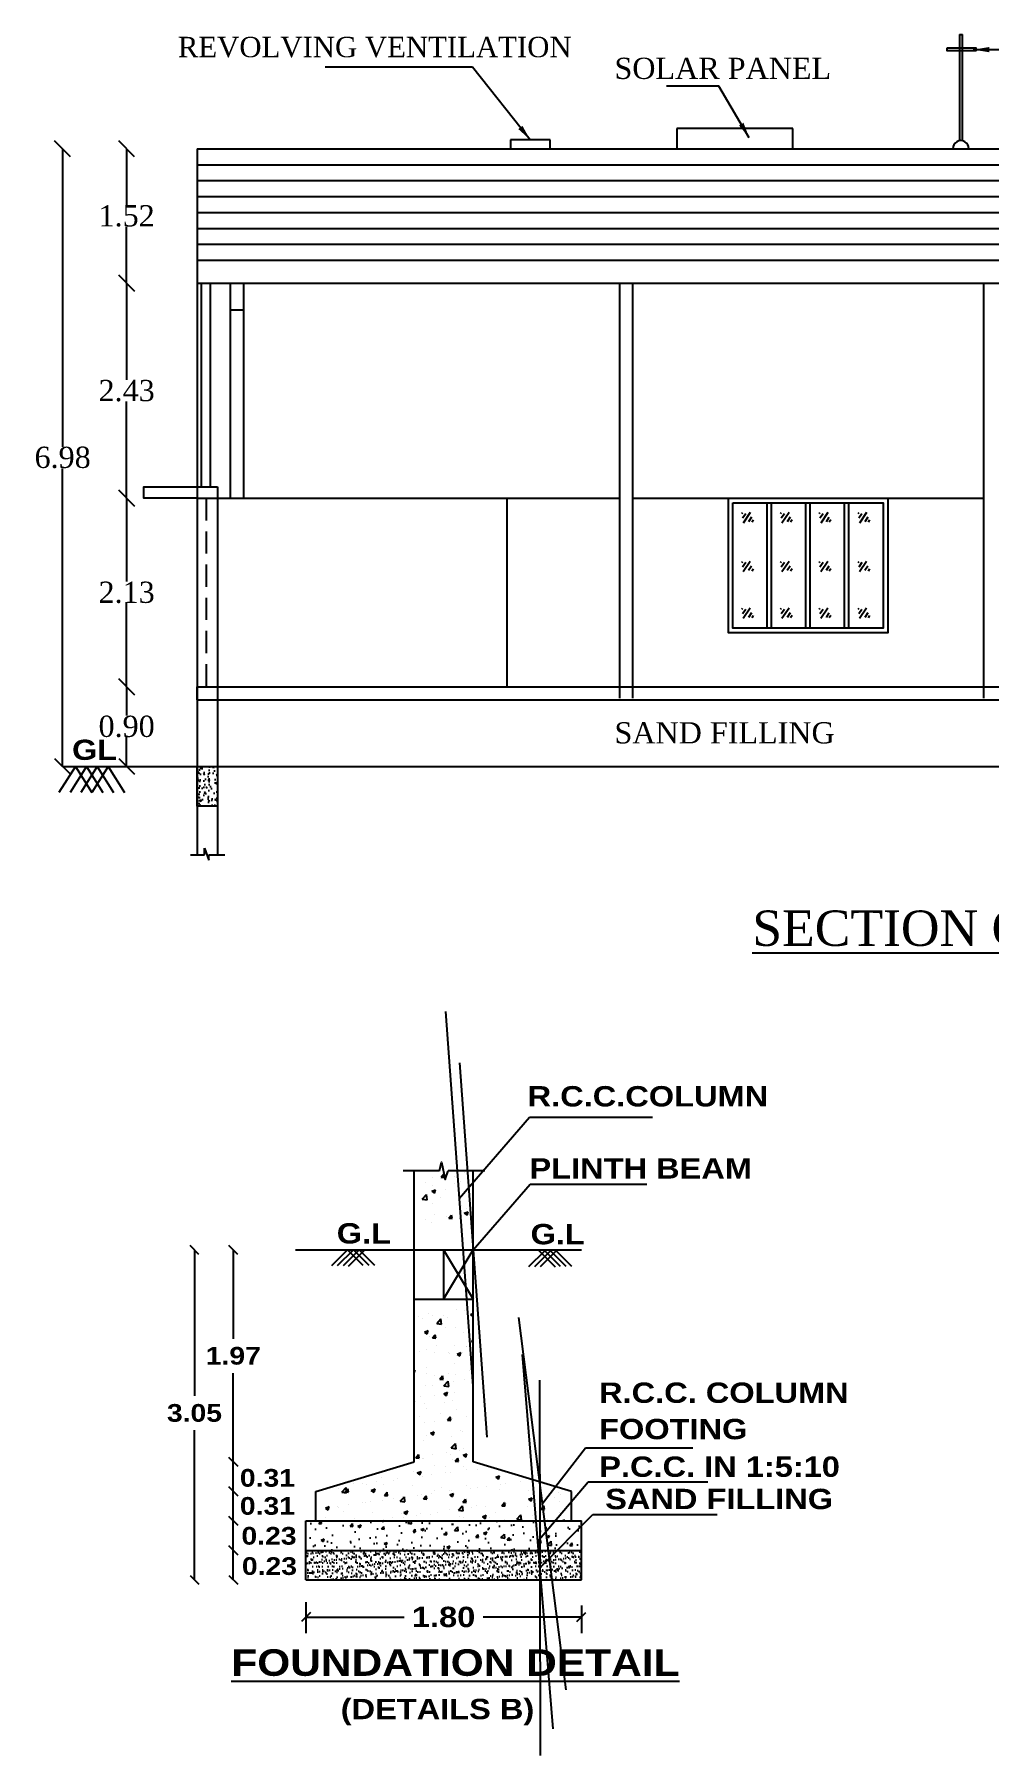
# Model space of a CAD drawing. Header units: metres. Extents: x 10791 to 12491, y -3081 to -2476.
# Drawn here: x 12440.79 to 12451.58, y -3080.5 to -3061.05 of the extents above; entities that cross this region are included whole.
import ezdxf
from ezdxf.enums import TextEntityAlignment as Align

# ---------------------------------------------------------------- set-up
doc = ezdxf.new("R2010")
doc.units = ezdxf.units.M
doc.header["$LTSCALE"] = 0.5
doc.header["$MEASUREMENT"] = 0
doc.header["$PDMODE"] = 35
doc.linetypes.add('HIDDEN', pattern=[0.375, 0.25, -0.125])
doc.styles.get("Standard").update_dxf_attribs({"font": ''})
doc.styles.add('STYLE2', font='times.ttf')
doc.styles.get('Standard').set_extended_font_data('Arial Black')
doc.dimstyles.get("Standard").update_dxf_attribs({"dimtxt": 0.23, "dimasz": 0.18, "dimexe": 0.18, "dimexo": 0.0625, "dimgap": 0.09, "dimtad": 0, "dimtih": 1, "dimtoh": 1, "dimzin": 0, "dimdsep": 46, "dimtxsty": 'Standard', "dimblk": 'OBLIQUE', "dimcen": 0.09, "dimse1": 1, "dimse2": 1, "dimclrd": 1, "dimclrt": 3, "dimadec": 0, "dimazin": 0, "dimtfac": 1, "dimtofl": 0, "dimtmove": 0, "dimatfit": 3, "dimfxl": 0, "dimtolj": 1, "dimtzin": 0, "dimarcsym": 0})
doc.dimstyles.new('STANDARD_WS', dxfattribs={"dimtxt": 0.18, "dimasz": 0.18, "dimexe": 0.18, "dimexo": 0.0625, "dimgap": 0.09, "dimtad": 0, "dimtih": 1, "dimtoh": 1, "dimdec": 4, "dimzin": 0, "dimdsep": 46, "dimtxsty": 'Standard', "dimcen": 0.09, "dimadec": 0, "dimazin": 0, "dimtfac": 1, "dimtdec": 4, "dimtofl": 0, "dimtmove": 0, "dimatfit": 3, "dimfxl": 0, "dimtolj": 1, "dimtzin": 0, "dimarcsym": 0})

# ---------------------------------------------------------------- blocks, each defined once
blk = doc.blocks.new('_Oblique')
at = {"color": 0, "linetype": 'ByBlock', "lineweight": -2}
blk.add_line((-0.5, -0.5), (0.5, 0.5), dxfattribs=at)
blk = doc.blocks.new('*D74')
at = {"color": 1, "lineweight": -2, "ltscale": 2}
for p, q in [((12441.832, -3068.422), (12441.832, -3068.749)), ((12441.832, -3069.322), (12441.832, -3068.994))]:
    blk.add_line(p, q, dxfattribs=at)
at = {"layer": 'Defpoints', "color": 0, "lineweight": 25, "ltscale": 2}
for p in [(12443.268, -3068.422), (12441.832, -3069.322), (12443.268, -3069.322)]:
    blk.add_point(p, dxfattribs=at)
at = {"color": 1, "lineweight": -2, "ltscale": 2, "xscale": 0.18, "yscale": 0.18, "zscale": 0.18}
for p, rotation in [((12441.832, -3068.422), 90), ((12441.832, -3069.322), 270)]:
    blk.add_blockref('_Oblique', p, dxfattribs=dict(at, rotation=rotation))
at = {"color": 3, "lineweight": 25, "ltscale": 2, "insert": (12441.832, -3068.872), "char_height": 0.24, "attachment_point": 5, "style": 'STYLE2'}
blk.add_mtext('\\A1;0.90', dxfattribs=at)
blk = doc.blocks.new('*D75')
at = {"color": 1, "lineweight": -2, "ltscale": 2}
for p, q in [((12441.832, -3066.292), (12441.832, -3067.234)), ((12441.832, -3068.422), (12441.832, -3067.479))]:
    blk.add_line(p, q, dxfattribs=at)
at = {"layer": 'Defpoints', "color": 0, "lineweight": 25, "ltscale": 2}
for p in [(12441.832, -3066.292), (12442.858, -3066.292), (12443.129, -3068.422)]:
    blk.add_point(p, dxfattribs=at)
at = {"color": 1, "lineweight": -2, "ltscale": 2, "xscale": 0.18, "yscale": 0.18, "zscale": 0.18}
for p, rotation in [((12441.832, -3066.292), 90), ((12441.832, -3068.422), 270)]:
    blk.add_blockref('_Oblique', p, dxfattribs=dict(at, rotation=rotation))
at = {"color": 3, "lineweight": 25, "ltscale": 2, "insert": (12441.832, -3067.357), "char_height": 0.24, "attachment_point": 5, "style": 'STYLE2'}
blk.add_mtext('\\A1;2.13', dxfattribs=at)
blk = doc.blocks.new('*D76')
at = {"color": 1, "lineweight": -2, "ltscale": 2}
for p, q in [((12441.832, -3063.862), (12441.832, -3064.954)), ((12441.832, -3066.292), (12441.832, -3065.199))]:
    blk.add_line(p, q, dxfattribs=at)
at = {"layer": 'Defpoints', "color": 0, "lineweight": 25, "ltscale": 2}
for p in [(12441.832, -3063.862), (12443.005, -3063.862), (12442.858, -3066.292)]:
    blk.add_point(p, dxfattribs=at)
at = {"color": 1, "lineweight": -2, "ltscale": 2, "xscale": 0.18, "yscale": 0.18, "zscale": 0.18}
for p, rotation in [((12441.832, -3063.862), 90), ((12441.832, -3066.292), 270)]:
    blk.add_blockref('_Oblique', p, dxfattribs=dict(at, rotation=rotation))
at = {"color": 3, "lineweight": 25, "ltscale": 2, "insert": (12441.832, -3065.077), "char_height": 0.24, "attachment_point": 5, "style": 'STYLE2'}
blk.add_mtext('\\A1;2.43', dxfattribs=at)
blk = doc.blocks.new('*D77')
at = {"color": 1, "lineweight": -2, "ltscale": 2}
for p, q in [((12441.832, -3062.342), (12441.832, -3062.979)), ((12441.832, -3063.862), (12441.832, -3063.224))]:
    blk.add_line(p, q, dxfattribs=at)
at = {"layer": 'Defpoints', "color": 0, "lineweight": 25, "ltscale": 2}
for p in [(12441.832, -3062.342), (12443.08, -3062.342), (12443.155, -3063.862)]:
    blk.add_point(p, dxfattribs=at)
at = {"color": 1, "lineweight": -2, "ltscale": 2, "xscale": 0.18, "yscale": 0.18, "zscale": 0.18}
for p, rotation in [((12441.832, -3062.342), 90), ((12441.832, -3063.862), 270)]:
    blk.add_blockref('_Oblique', p, dxfattribs=dict(at, rotation=rotation))
at = {"color": 3, "lineweight": 25, "ltscale": 2, "insert": (12441.832, -3063.102), "char_height": 0.24, "attachment_point": 5, "style": 'STYLE2'}
blk.add_mtext('\\A1;1.52', dxfattribs=at)
blk = doc.blocks.new('*D81')
at = {"color": 1, "lineweight": -2, "ltscale": 2}
for p, q in [((12441.109, -3062.342), (12441.109, -3065.709)), ((12441.109, -3069.322), (12441.109, -3065.954))]:
    blk.add_line(p, q, dxfattribs=at)
at = {"layer": 'Defpoints', "color": 0, "lineweight": 25, "ltscale": 2}
for p in [(12443.683, -3062.342), (12441.109, -3069.322), (12443.683, -3069.322)]:
    blk.add_point(p, dxfattribs=at)
at = {"color": 1, "lineweight": -2, "ltscale": 2, "xscale": 0.18, "yscale": 0.18, "zscale": 0.18}
for p, rotation in [((12441.109, -3062.342), 90), ((12441.109, -3069.322), 270)]:
    blk.add_blockref('_Oblique', p, dxfattribs=dict(at, rotation=rotation))
at = {"color": 3, "lineweight": 25, "ltscale": 2, "insert": (12441.109, -3065.832), "char_height": 0.24, "attachment_point": 5, "style": 'STYLE2'}
blk.add_mtext('\\A1;6.98', dxfattribs=at)
blk = doc.blocks.new('*D83')
at = {"color": 1, "lineweight": -2}
for p, q in [((12443.037, -3074.788), (12443.037, -3075.792)), ((12443.037, -3077.183), (12443.037, -3076.179))]:
    blk.add_line(p, q, dxfattribs=at)
at = {"layer": 'Defpoints', "color": 0, "lineweight": 25}
for p in [(12443.037, -3074.788), (12443.037, -3074.788), (12443.037, -3077.183)]:
    blk.add_point(p, dxfattribs=at)
at = {"color": 1, "lineweight": -2, "xscale": 0.1, "yscale": 0.1, "zscale": 0.1}
for p, rotation in [((12443.037, -3074.788), 90), ((12443.037, -3077.183), 270)]:
    blk.add_blockref('_Oblique', p, dxfattribs=dict(at, rotation=rotation))
at = {"color": 3, "insert": (12443.037, -3075.985), "char_height": 0.2, "attachment_point": 5}
blk.add_mtext('\\A1;1.97', dxfattribs=at)
blk = doc.blocks.new('*D84')
at = {"color": 1, "lineweight": -2}
blk.add_line((12443.037, -3078.516), (12443.037, -3078.183), dxfattribs=at)
at = {"layer": 'Defpoints', "color": 0, "lineweight": 25}
for p in [(12443.037, -3078.183), (12443.151, -3078.183), (12443.151, -3078.516)]:
    blk.add_point(p, dxfattribs=at)
at = {"color": 1, "lineweight": -2, "xscale": 0.1, "yscale": 0.1, "zscale": 0.1}
for p, rotation in [((12443.037, -3078.183), 90), ((12443.037, -3078.516), 270)]:
    blk.add_blockref('_Oblique', p, dxfattribs=dict(at, rotation=rotation))
at = {"color": 3, "insert": (12443.445, -3078.362), "char_height": 0.2, "attachment_point": 5}
blk.add_mtext('\\A1;0.23', dxfattribs=at)
blk = doc.blocks.new('*D85')
at = {"color": 1, "lineweight": -2}
blk.add_line((12443.037, -3078.183), (12443.037, -3077.849), dxfattribs=at)
at = {"layer": 'Defpoints', "color": 0, "lineweight": 25}
for p in [(12443.037, -3077.849), (12443.151, -3077.849), (12443.151, -3078.183)]:
    blk.add_point(p, dxfattribs=at)
at = {"color": 1, "lineweight": -2, "xscale": 0.1, "yscale": 0.1, "zscale": 0.1}
for p, rotation in [((12443.037, -3077.849), 90), ((12443.037, -3078.183), 270)]:
    blk.add_blockref('_Oblique', p, dxfattribs=dict(at, rotation=rotation))
at = {"color": 3, "insert": (12443.44, -3078.02), "char_height": 0.2, "attachment_point": 5}
blk.add_mtext('\\A1;0.23', dxfattribs=at)
blk = doc.blocks.new('*D86')
at = {"color": 1, "lineweight": -2}
for p, q in [((12442.598, -3074.788), (12442.598, -3076.438)), ((12442.598, -3078.516), (12442.598, -3076.825))]:
    blk.add_line(p, q, dxfattribs=at)
at = {"layer": 'Defpoints', "color": 0, "lineweight": 25}
for p in [(12442.598, -3074.788), (12444.913, -3074.788), (12444.917, -3078.516)]:
    blk.add_point(p, dxfattribs=at)
at = {"color": 1, "lineweight": -2, "xscale": 0.1, "yscale": 0.1, "zscale": 0.1}
for p, rotation in [((12442.598, -3074.788), 90), ((12442.598, -3078.516), 270)]:
    blk.add_blockref('_Oblique', p, dxfattribs=dict(at, rotation=rotation))
at = {"color": 3, "insert": (12442.598, -3076.631), "char_height": 0.2, "attachment_point": 5}
blk.add_mtext('\\A1;3.05', dxfattribs=at)
blk = doc.blocks.new('*D87')
at = {"color": 0, "lineweight": -2}
for p, q in [((12443.857, -3078.769), (12443.857, -3079.117)), ((12446.968, -3078.805), (12446.968, -3079.117)), ((12443.857, -3078.937), (12444.967, -3078.937)), ((12446.968, -3078.937), (12445.858, -3078.937))]:
    blk.add_line(p, q, dxfattribs=at)
at = {"layer": 'Defpoints', "color": 0, "lineweight": 25}
for p in [(12443.857, -3078.707), (12446.968, -3078.742), (12446.968, -3078.937)]:
    blk.add_point(p, dxfattribs=at)
at = {"color": 0, "lineweight": -2, "xscale": 0.1, "yscale": 0.1, "zscale": 0.1, "rotation": 180}
blk.add_blockref('_Oblique', (12443.857, -3078.937), dxfattribs=at)
at = {"color": 0, "lineweight": -2, "xscale": 0.1, "yscale": 0.1, "zscale": 0.1}
blk.add_blockref('_Oblique', (12446.968, -3078.937), dxfattribs=at)
at = {"color": 3, "insert": (12445.412, -3078.937), "char_height": 0.23, "attachment_point": 5}
blk.add_mtext('\\A1;1.80', dxfattribs=at)
blk = doc.blocks.new('*D88')
at = {"color": 1, "lineweight": -2}
blk.add_line((12443.037, -3077.849), (12443.037, -3077.516), dxfattribs=at)
at = {"layer": 'Defpoints', "color": 0, "lineweight": 25}
for p in [(12443.037, -3077.516), (12443.037, -3077.516), (12443.037, -3077.849)]:
    blk.add_point(p, dxfattribs=at)
at = {"color": 1, "lineweight": -2, "xscale": 0.1, "yscale": 0.1, "zscale": 0.1}
for p, rotation in [((12443.037, -3077.516), 90), ((12443.037, -3077.849), 270)]:
    blk.add_blockref('_Oblique', p, dxfattribs=dict(at, rotation=rotation))
at = {"color": 3, "insert": (12443.422, -3077.682), "char_height": 0.2, "attachment_point": 5}
blk.add_mtext('\\A1;0.31', dxfattribs=at)
blk = doc.blocks.new('*D89')
at = {"color": 1, "lineweight": -2}
blk.add_line((12443.037, -3077.516), (12443.037, -3077.183), dxfattribs=at)
at = {"layer": 'Defpoints', "color": 0, "lineweight": 25}
for p in [(12443.037, -3077.183), (12443.037, -3077.183), (12443.037, -3077.516)]:
    blk.add_point(p, dxfattribs=at)
at = {"color": 1, "lineweight": -2, "xscale": 0.1, "yscale": 0.1, "zscale": 0.1}
for p, rotation in [((12443.037, -3077.183), 90), ((12443.037, -3077.516), 270)]:
    blk.add_blockref('_Oblique', p, dxfattribs=dict(at, rotation=rotation))
at = {"color": 3, "insert": (12443.422, -3077.365), "char_height": 0.2, "attachment_point": 5}
blk.add_mtext('\\A1;0.31', dxfattribs=at)

msp = doc.modelspace()

# ---------------------------------------------------------------- hatches: boundary and pattern name
at = {"lineweight": 25, "ltscale": 0.1}
h = msp.add_hatch(dxfattribs=at)
h.set_pattern_fill('AR-CONC', color=4, scale=0.02, style=0)
h.set_pattern_definition([(50, (1945.63433, -623.27068), (0.1434520365, -0.012550427), [0.015, -0.165]), (355, (1945.63433, -623.27068), (-0.0277502667, 0.1504384267), [0.012, -0.132]), (100.4514, (1945.64629, -623.27172), (0.1157018763, 0.1378879084), [0.012748038, -0.1402284224]), (46.1842, (1945.63433, -623.23068), (0.2134482097, -0.033103803), [0.0225, -0.2475]), (96.6356, (1945.65212, -623.23344), (0.186932541, 0.194823574), [0.0191220576, -0.2103426]), (351.1842, (1945.63433, -623.23068), (0.186932389, 0.19482372), [0.018, -0.198]), (21, (1945.65433, -623.24068), (0.1193814104, -0.0805237781), [0.015, -0.165]), (326, (1945.65433, -623.24068), (0.0486630664, 0.145030009), [0.012, -0.132]), (71.4514, (1945.66428, -623.24739), (0.1680445257, 0.0645060993), [0.012748038, -0.1402284224]), (37.5, (1945.634333, -623.270677), (0.00243197106, 0.06657877077), [0, -0.1304, 0, -0.134, 0, -0.1325]), (7.5, (1945.63433, -623.27068), (0.0526139075, 0.0788823424), [0, -0.0764, 0, -0.1274, 0, -0.0505]), (327.5, (1945.589733, -623.270677), (0.10676448723, -0.00451097435), [0, -0.05, 0, -0.156, 0, -0.207]), (317.5, (1945.56973, -623.27068), (0.1166372339, 0.0200209965), [0, -0.065, 0, -0.1036, 0, -0.147])])
h.paths.add_polyline_path([(12442.628, -3069.772), (12442.858, -3069.772), (12442.858, -3069.322), (12442.628, -3069.322)])
h = msp.add_hatch()
h.set_pattern_fill('AR-CONC', color=1, scale=0.049378, style=0)
h.set_pattern_definition([(50, (12382.01097, -3096.93803), (0.3541657, -0.0309855), [0.0370332, -0.407365]), (355, (12382.01097, -3096.93803), (-0.068512, 0.3714143), [0.0296265, -0.325892]), (100.4514, (12382.04048, -3096.9406), (0.285654, 0.3404286), [0.0314734, -0.346207]), (46.1842, (12382.01097, -3096.83928), (0.5269778, -0.0817293), [0.0555498, -0.6110476]), (96.6356, (12382.0549, -3096.8461), (0.461514, 0.480996), [0.04721, -0.5193104]), (351.1842, (12382.01097, -3096.8393), (0.4615135, 0.480996), [0.04444, -0.488838]), (21, (12382.06034, -3096.86396), (0.2947383, -0.1988035), [0.0370332, -0.407365]), (326, (12382.06034, -3096.86396), (0.1201432, 0.3580615), [0.0296265, -0.325892]), (71.4514, (12382.0849, -3096.88053), (0.4148816, 0.1592578), [0.0314734, -0.346207]), (37.5, (12382.01097, -3096.93803), (0.00600424, 0.16437493), [0, -0.3219418, 0, -0.3308298, 0, -0.32712647]), (7.5, (12382.01097, -3096.93803), (0.12989737, 0.19475096), [0, -0.18862236, 0, -0.3145352, 0, -0.1246784]), (327.5, (12381.90085, -3096.93803), (0.2635886, -0.01113705), [0, -0.12344395, 0, -0.3851451, 0, -0.51105796]), (317.5, (12381.85148, -3096.93803), (0.2879632, 0.0494294), [0, -0.1604771, 0, -0.2557759, 0, -0.3629252])])
h.paths.add_polyline_path([(12446.968, -3078.183), (12446.968, -3077.849), (12443.857, -3077.849), (12443.857, -3078.183)])
h = msp.add_hatch()
h.set_pattern_fill('AR-SAND', color=1, scale=0.001646, style=0)
h.set_pattern_definition([(37.5, (12390.49276, -3074.53448), (-0.00263352, 0.08055347), [0, -0.063545654, 0, -0.0710708, 0, -0.06793532]), (7.5, (12390.49276, -3074.53448), (0.0739879, 0.11798363), [0, -0.03428121, 0, -0.0572747, 0, -0.021948334]), (327.5, (12390.441336, -3074.53448), (0.13019096, 0.00023655), [0, -0.020903176, 0, -0.07525143, 0, -0.098244926]), (317.5, (12390.44134, -3074.53448), (0.12567523, 0.03669237), [0, -0.01045159, 0, -0.049331495, 0, -0.056438574])])
h.paths.add_polyline_path([(12443.857, -3078.183), (12443.857, -3078.516), (12446.968, -3078.516), (12446.968, -3078.183)])

# ---------------------------------------------------------------- linework, layer by layer
at = {"color": 4}
for p, q in [((12451.238, -3061.05), (12451.238, -3062.251)), ((12451.271, -3062.251), (12451.271, -3061.05))]:
    msp.add_line(p, q, dxfattribs=at)
at = {"linetype": 'ByBlock', "lineweight": -2, "ltscale": 2}
for p, q in [((12451.238, -3061.05), (12451.271, -3061.05)), ((12449.065, -3067.761), (12449.065, -3066.341)), ((12449.115, -3067.761), (12449.115, -3066.341)), ((12449.503, -3067.762), (12449.503, -3066.342)), ((12449.553, -3067.762), (12449.553, -3066.342)), ((12449.94, -3067.761), (12449.94, -3066.341)), ((12449.99, -3067.761), (12449.99, -3066.341))]:
    msp.add_line(p, q, dxfattribs=at)
at = {"color": 7, "linetype": 'ByBlock', "lineweight": -2, "ltscale": 2}
for p, q in [((12449.358, -3062.112), (12448.048, -3062.112)), ((12448.048, -3062.112), (12448.048, -3062.342)), ((12449.358, -3062.342), (12449.358, -3062.112)), ((12446.616, -3062.242), (12446.166, -3062.242)), ((12446.166, -3062.242), (12446.166, -3062.342)), ((12446.616, -3062.342), (12446.616, -3062.242))]:
    msp.add_line(p, q, dxfattribs=at)
at = {"color": 1, "lineweight": 25, "ltscale": 2}
for p, q in [((12442.628, -3062.342), (12442.628, -3069.452)), ((12442.628, -3062.342), (12457.868, -3062.342)), ((12442.628, -3062.342), (12442.628, -3069.452)), ((12442.628, -3062.522), (12457.868, -3062.522)), ((12442.628, -3062.702), (12457.868, -3062.702)), ((12442.628, -3062.882), (12457.868, -3062.882)), ((12442.628, -3063.062), (12457.868, -3063.062)), ((12442.628, -3063.242), (12457.868, -3063.242)), ((12442.628, -3063.422), (12457.868, -3063.422)), ((12442.628, -3063.602), (12457.868, -3063.602)), ((12442.628, -3063.862), (12457.868, -3063.862)), ((12442.678, -3066.162), (12442.678, -3063.862)), ((12442.778, -3066.162), (12442.778, -3063.862)), ((12443.005, -3066.292), (12443.005, -3063.862)), ((12443.155, -3066.292), (12443.155, -3063.862)), ((12447.397, -3063.862), (12447.397, -3068.552)), ((12447.547, -3063.862), (12447.547, -3068.552)), ((12451.51, -3063.862), (12451.51, -3068.552)), ((12442.858, -3066.162), (12442.858, -3069.322)), ((12442.628, -3066.292), (12442.858, -3066.292)), ((12442.628, -3066.292), (12447.397, -3066.292)), ((12446.128, -3066.292), (12446.128, -3068.422)), ((12447.547, -3066.292), (12451.51, -3066.292)), ((12448.628, -3066.292), (12450.428, -3066.292)), ((12442.628, -3068.422), (12457.868, -3068.422)), ((12442.628, -3068.572), (12442.628, -3068.422)), ((12442.628, -3068.572), (12457.868, -3068.572)), ((12441.109, -3069.322), (12460.654, -3069.322)), ((12442.628, -3069.322), (12442.628, -3070.322)), ((12442.858, -3069.322), (12442.858, -3070.322)), ((12442.552, -3070.322), (12442.713, -3070.322)), ((12442.713, -3070.322), (12442.713, -3070.248)), ((12442.713, -3070.248), (12442.762, -3070.383)), ((12442.762, -3070.322), (12442.942, -3070.322)), ((12442.762, -3070.383), (12442.762, -3070.322))]:
    msp.add_line(p, q, dxfattribs=at)
at = {"color": 4, "lineweight": 25, "ltscale": 2}
for p, q in [((12443.005, -3064.162), (12443.155, -3064.162)), ((12448.788, -3066.458), (12448.779, -3066.469)), ((12448.824, -3066.468), (12448.788, -3066.517)), ((12448.876, -3066.454), (12448.796, -3066.572)), ((12449.226, -3066.458), (12449.216, -3066.469)), ((12449.262, -3066.468), (12449.226, -3066.517)), ((12449.314, -3066.454), (12449.234, -3066.572)), ((12449.663, -3066.458), (12449.654, -3066.469)), ((12449.699, -3066.468), (12449.663, -3066.517)), ((12449.751, -3066.454), (12449.671, -3066.572)), ((12450.101, -3066.458), (12450.091, -3066.469)), ((12450.137, -3066.468), (12450.101, -3066.517)), ((12450.189, -3066.454), (12450.109, -3066.572)), ((12448.889, -3066.505), (12448.856, -3066.557)), ((12448.909, -3066.535), (12448.893, -3066.564)), ((12449.327, -3066.505), (12449.294, -3066.557)), ((12449.347, -3066.535), (12449.331, -3066.564)), ((12449.764, -3066.505), (12449.731, -3066.557)), ((12449.784, -3066.535), (12449.768, -3066.564)), ((12450.202, -3066.506), (12450.169, -3066.558)), ((12450.222, -3066.535), (12450.206, -3066.564)), ((12448.788, -3067.011), (12448.779, -3067.022)), ((12448.824, -3067.02), (12448.788, -3067.069)), ((12448.876, -3067.006), (12448.796, -3067.124)), ((12448.889, -3067.058), (12448.856, -3067.11)), ((12449.226, -3067.011), (12449.216, -3067.022)), ((12449.262, -3067.02), (12449.226, -3067.069)), ((12449.314, -3067.006), (12449.234, -3067.124)), ((12449.327, -3067.058), (12449.294, -3067.11)), ((12449.663, -3067.011), (12449.654, -3067.022)), ((12449.699, -3067.02), (12449.663, -3067.069)), ((12449.751, -3067.006), (12449.671, -3067.124)), ((12449.764, -3067.058), (12449.731, -3067.11)), ((12450.101, -3067.011), (12450.091, -3067.022)), ((12450.137, -3067.02), (12450.101, -3067.069)), ((12450.189, -3067.006), (12450.109, -3067.124)), ((12450.202, -3067.058), (12450.169, -3067.11)), ((12448.909, -3067.088), (12448.893, -3067.116)), ((12449.347, -3067.088), (12449.331, -3067.116)), ((12449.784, -3067.088), (12449.768, -3067.116)), ((12450.222, -3067.088), (12450.206, -3067.116)), ((12448.788, -3067.539), (12448.779, -3067.55)), ((12448.824, -3067.548), (12448.788, -3067.597)), ((12448.876, -3067.534), (12448.796, -3067.652)), ((12448.889, -3067.586), (12448.856, -3067.638)), ((12448.909, -3067.616), (12448.893, -3067.644)), ((12449.226, -3067.539), (12449.216, -3067.55)), ((12449.262, -3067.548), (12449.226, -3067.597)), ((12449.314, -3067.534), (12449.234, -3067.652)), ((12449.327, -3067.586), (12449.294, -3067.638)), ((12449.347, -3067.616), (12449.331, -3067.644)), ((12449.663, -3067.539), (12449.654, -3067.55)), ((12449.699, -3067.548), (12449.663, -3067.597)), ((12449.751, -3067.534), (12449.671, -3067.652)), ((12449.764, -3067.586), (12449.731, -3067.638)), ((12449.784, -3067.616), (12449.768, -3067.644)), ((12450.101, -3067.539), (12450.091, -3067.55)), ((12450.137, -3067.548), (12450.101, -3067.597)), ((12450.189, -3067.534), (12450.109, -3067.652)), ((12450.202, -3067.586), (12450.169, -3067.638)), ((12450.222, -3067.616), (12450.206, -3067.644))]:
    msp.add_line(p, q, dxfattribs=at)
at = {"color": 4, "linetype": 'HIDDEN', "lineweight": 25, "ltscale": 2}
msp.add_line((12442.731, -3066.292), (12442.731, -3068.422), dxfattribs=at)
at = {"color": 3, "lineweight": 25}
for p, q in [((12441.253, -3069.322), (12441.067, -3069.618)), ((12441.378, -3069.322), (12441.193, -3069.618)), ((12441.253, -3069.322), (12441.438, -3069.618)), ((12441.498, -3069.322), (12441.313, -3069.618)), ((12441.378, -3069.322), (12441.564, -3069.618)), ((12441.624, -3069.322), (12441.439, -3069.618)), ((12441.498, -3069.322), (12441.684, -3069.618)), ((12441.624, -3069.322), (12441.809, -3069.618))]:
    msp.add_line(p, q, dxfattribs=at)
at = {"color": 0}
for p, q in [((12445.079, -3077.183), (12445.079, -3073.895)), ((12445.746, -3077.183), (12445.746, -3073.895)), ((12445.079, -3074.788), (12445.746, -3074.788)), ((12445.412, -3074.788), (12445.746, -3075.343)), ((12445.412, -3075.343), (12445.746, -3074.788)), ((12445.746, -3075.343), (12445.746, -3074.788)), ((12445.079, -3075.343), (12445.746, -3075.343)), ((12443.968, -3077.516), (12445.079, -3077.183)), ((12446.857, -3077.516), (12445.746, -3077.183)), ((12443.968, -3077.849), (12443.968, -3077.516)), ((12446.857, -3077.849), (12446.857, -3077.516)), ((12443.857, -3078.516), (12443.857, -3077.849)), ((12443.857, -3077.849), (12446.968, -3077.849)), ((12446.968, -3078.516), (12446.968, -3077.849)), ((12443.857, -3078.183), (12446.968, -3078.183)), ((12443.857, -3078.516), (12446.968, -3078.516))]:
    msp.add_line(p, q, dxfattribs=at)
at = {"color": 1}
for p, q in [((12445.207, -3074.022), (12445.207, -3074.022)), ((12445.289, -3073.969), (12445.289, -3073.969)), ((12445.291, -3074.063), (12445.291, -3074.063)), ((12445.38, -3073.976), (12445.38, -3073.976)), ((12445.386, -3073.964), (12445.416, -3073.929)), ((12445.386, -3073.964), (12445.423, -3073.967)), ((12445.407, -3073.953), (12445.407, -3073.953)), ((12445.423, -3073.967), (12445.416, -3073.929)), ((12445.535, -3073.955), (12445.535, -3073.955)), ((12445.537, -3074.036), (12445.537, -3074.036)), ((12445.608, -3074.019), (12445.608, -3074.019)), ((12445.649, -3073.907), (12445.649, -3073.907)), ((12445.736, -3073.967), (12445.736, -3073.967)), ((12445.17, -3074.212), (12445.218, -3074.162)), ((12445.17, -3074.212), (12445.225, -3074.22)), ((12445.225, -3074.22), (12445.218, -3074.162)), ((12445.218, -3074.219), (12445.218, -3074.219)), ((12445.278, -3074.124), (12445.321, -3074.108)), ((12445.278, -3074.124), (12445.309, -3074.145)), ((12445.309, -3074.145), (12445.321, -3074.108)), ((12445.372, -3074.199), (12445.372, -3074.199)), ((12445.437, -3074.105), (12445.437, -3074.105)), ((12445.6, -3074.225), (12445.6, -3074.225)), ((12445.606, -3074.168), (12445.606, -3074.168)), ((12445.21, -3074.442), (12445.21, -3074.442)), ((12445.283, -3074.268), (12445.283, -3074.268)), ((12445.284, -3074.266), (12445.284, -3074.266)), ((12445.313, -3074.382), (12445.313, -3074.382)), ((12445.444, -3074.412), (12445.444, -3074.412)), ((12445.472, -3074.428), (12445.501, -3074.393)), ((12445.472, -3074.428), (12445.508, -3074.431)), ((12445.508, -3074.431), (12445.501, -3074.393)), ((12445.593, -3074.43), (12445.593, -3074.43)), ((12445.613, -3074.28), (12445.613, -3074.28)), ((12445.646, -3074.373), (12445.69, -3074.356)), ((12445.646, -3074.373), (12445.677, -3074.394)), ((12445.673, -3074.321), (12445.673, -3074.321)), ((12445.677, -3074.394), (12445.69, -3074.356)), ((12445.276, -3074.474), (12445.276, -3074.474)), ((12445.747, -3075.322), (12445.747, -3075.322)), ((12445.127, -3075.539), (12445.127, -3075.539)), ((12445.176, -3075.557), (12445.176, -3075.557)), ((12445.238, -3075.501), (12445.238, -3075.501)), ((12445.286, -3075.532), (12445.286, -3075.532)), ((12445.334, -3075.619), (12445.382, -3075.568)), ((12445.334, -3075.619), (12445.389, -3075.627)), ((12445.389, -3075.627), (12445.382, -3075.568)), ((12445.41, -3075.526), (12445.41, -3075.526)), ((12445.457, -3075.553), (12445.457, -3075.553)), ((12445.555, -3075.458), (12445.555, -3075.458)), ((12445.646, -3075.471), (12445.646, -3075.471)), ((12445.715, -3075.517), (12445.746, -3075.505)), ((12445.715, -3075.517), (12445.745, -3075.537)), ((12445.745, -3075.537), (12445.746, -3075.536)), ((12445.196, -3075.716), (12445.239, -3075.699)), ((12445.196, -3075.716), (12445.227, -3075.736)), ((12445.227, -3075.736), (12445.239, -3075.699)), ((12445.231, -3075.706), (12445.231, -3075.706)), ((12445.248, -3075.77), (12445.248, -3075.77)), ((12445.286, -3075.782), (12445.315, -3075.747)), ((12445.286, -3075.782), (12445.323, -3075.786)), ((12445.323, -3075.786), (12445.315, -3075.747)), ((12445.434, -3075.668), (12445.434, -3075.668)), ((12445.548, -3075.663), (12445.548, -3075.663)), ((12445.637, -3075.718), (12445.637, -3075.718)), ((12445.728, -3075.821), (12445.746, -3075.801)), ((12445.085, -3076.013), (12445.085, -3076.013)), ((12445.137, -3075.937), (12445.137, -3075.937)), ((12445.223, -3075.912), (12445.223, -3075.912)), ((12445.309, -3075.946), (12445.309, -3075.946)), ((12445.337, -3075.868), (12445.337, -3075.868)), ((12445.467, -3075.951), (12445.467, -3075.951)), ((12445.475, -3075.962), (12445.475, -3075.962)), ((12445.54, -3075.868), (12445.54, -3075.868)), ((12445.564, -3075.964), (12445.608, -3075.948)), ((12445.564, -3075.964), (12445.595, -3075.985)), ((12445.595, -3075.985), (12445.608, -3075.948)), ((12445.63, -3075.942), (12445.63, -3075.942)), ((12445.666, -3075.882), (12445.666, -3075.882)), ((12445.669, -3075.884), (12445.669, -3075.884)), ((12445.728, -3075.821), (12445.746, -3075.823)), ((12445.079, -3076.15), (12445.089, -3076.147)), ((12445.079, -3076.176), (12445.089, -3076.147)), ((12445.214, -3076.182), (12445.214, -3076.182)), ((12445.216, -3076.117), (12445.216, -3076.117)), ((12445.313, -3076.205), (12445.313, -3076.205)), ((12445.467, -3076.185), (12445.467, -3076.185)), ((12445.533, -3076.074), (12445.533, -3076.074)), ((12445.543, -3076.196), (12445.543, -3076.196)), ((12445.701, -3076.154), (12445.701, -3076.154)), ((12445.208, -3076.323), (12445.208, -3076.323)), ((12445.284, -3076.314), (12445.284, -3076.314)), ((12445.371, -3076.247), (12445.401, -3076.211)), ((12445.371, -3076.247), (12445.408, -3076.25)), ((12445.408, -3076.25), (12445.401, -3076.211)), ((12445.414, -3076.412), (12445.457, -3076.395)), ((12445.416, -3076.322), (12445.464, -3076.272)), ((12445.416, -3076.322), (12445.471, -3076.33)), ((12445.445, -3076.432), (12445.457, -3076.395)), ((12445.471, -3076.33), (12445.464, -3076.272)), ((12445.525, -3076.279), (12445.525, -3076.279)), ((12445.539, -3076.398), (12445.539, -3076.398)), ((12445.644, -3076.252), (12445.644, -3076.252)), ((12445.094, -3076.497), (12445.094, -3076.497)), ((12445.15, -3076.449), (12445.15, -3076.449)), ((12445.201, -3076.528), (12445.201, -3076.528)), ((12445.224, -3076.58), (12445.224, -3076.58)), ((12445.305, -3076.428), (12445.305, -3076.428)), ((12445.414, -3076.412), (12445.445, -3076.432)), ((12445.423, -3076.511), (12445.423, -3076.511)), ((12445.432, -3076.449), (12445.432, -3076.449)), ((12445.518, -3076.485), (12445.518, -3076.485)), ((12445.553, -3076.594), (12445.553, -3076.594)), ((12445.142, -3076.672), (12445.142, -3076.672)), ((12445.193, -3076.734), (12445.193, -3076.734)), ((12445.308, -3076.727), (12445.308, -3076.727)), ((12445.376, -3076.641), (12445.376, -3076.641)), ((12445.457, -3076.711), (12445.487, -3076.675)), ((12445.457, -3076.711), (12445.494, -3076.714)), ((12445.494, -3076.714), (12445.487, -3076.675)), ((12445.51, -3076.69), (12445.51, -3076.69)), ((12445.668, -3076.665), (12445.668, -3076.665)), ((12445.186, -3076.939), (12445.186, -3076.939)), ((12445.214, -3076.884), (12445.214, -3076.884)), ((12445.264, -3076.859), (12445.307, -3076.843)), ((12445.264, -3076.859), (12445.295, -3076.88)), ((12445.295, -3076.88), (12445.307, -3076.843)), ((12445.3, -3076.825), (12445.3, -3076.825)), ((12445.497, -3077.025), (12445.546, -3076.975)), ((12445.503, -3076.896), (12445.503, -3076.896)), ((12445.552, -3077.034), (12445.546, -3076.975)), ((12445.604, -3076.833), (12445.604, -3076.833)), ((12445.63, -3076.839), (12445.63, -3076.839)), ((12445.1, -3077.136), (12445.13, -3077.101)), ((12445.1, -3077.136), (12445.137, -3077.14)), ((12445.137, -3077.14), (12445.13, -3077.101)), ((12445.178, -3077.145), (12445.178, -3077.145)), ((12445.18, -3077.14), (12445.18, -3077.14)), ((12445.282, -3077.095), (12445.282, -3077.095)), ((12445.441, -3077.077), (12445.441, -3077.077)), ((12445.495, -3077.101), (12445.495, -3077.101)), ((12445.497, -3077.025), (12445.552, -3077.034)), ((12445.51, -3077.154), (12445.51, -3077.154)), ((12445.543, -3077.175), (12445.572, -3077.14)), ((12445.543, -3077.175), (12445.58, -3077.178)), ((12445.58, -3077.178), (12445.572, -3077.14)), ((12445.596, -3077.056), (12445.596, -3077.056)), ((12445.632, -3077.108), (12445.676, -3077.091)), ((12445.632, -3077.108), (12445.663, -3077.129)), ((12445.642, -3077.034), (12445.642, -3077.034)), ((12445.663, -3077.129), (12445.676, -3077.091)), ((12447.016, -3077.024), (12448.227, -3077.024)), ((12444.71, -3077.355), (12444.71, -3077.355)), ((12444.889, -3077.371), (12444.889, -3077.371)), ((12445.07, -3077.293), (12445.07, -3077.293)), ((12445.114, -3077.307), (12445.157, -3077.29)), ((12445.114, -3077.307), (12445.145, -3077.328)), ((12445.145, -3077.328), (12445.157, -3077.29)), ((12445.171, -3077.35), (12445.171, -3077.35)), ((12445.279, -3077.32), (12445.279, -3077.32)), ((12445.31, -3077.223), (12445.31, -3077.223)), ((12445.43, -3077.231), (12445.43, -3077.231)), ((12445.433, -3077.3), (12445.433, -3077.3)), ((12445.488, -3077.307), (12445.488, -3077.307)), ((12445.64, -3077.237), (12445.64, -3077.237)), ((12445.667, -3077.269), (12445.667, -3077.269)), ((12445.799, -3077.267), (12445.799, -3077.267)), ((12445.969, -3077.251), (12445.969, -3077.251)), ((12446.001, -3077.356), (12446.044, -3077.34)), ((12446.001, -3077.356), (12446.032, -3077.377)), ((12446.032, -3077.377), (12446.044, -3077.34)), ((12444.111, -3077.474), (12444.111, -3077.474)), ((12444.221, -3077.479), (12444.221, -3077.479)), ((12444.262, -3077.524), (12444.31, -3077.474)), ((12444.262, -3077.524), (12444.317, -3077.533)), ((12444.3, -3077.523), (12444.33, -3077.488)), ((12444.3, -3077.523), (12444.337, -3077.526)), ((12444.317, -3077.533), (12444.31, -3077.474)), ((12444.337, -3077.526), (12444.33, -3077.488)), ((12444.35, -3077.416), (12444.35, -3077.416)), ((12444.399, -3077.426), (12444.399, -3077.426)), ((12444.501, -3077.422), (12444.501, -3077.422)), ((12444.538, -3077.436), (12444.538, -3077.436)), ((12444.595, -3077.506), (12444.638, -3077.489)), ((12444.595, -3077.506), (12444.626, -3077.527)), ((12444.626, -3077.527), (12444.638, -3077.489)), ((12444.655, -3077.402), (12444.655, -3077.402)), ((12444.728, -3077.44), (12444.728, -3077.44)), ((12444.743, -3077.562), (12444.773, -3077.526)), ((12444.743, -3077.562), (12444.78, -3077.565)), ((12444.78, -3077.565), (12444.773, -3077.526)), ((12444.85, -3077.396), (12444.85, -3077.396)), ((12445.057, -3077.454), (12445.057, -3077.454)), ((12445.116, -3077.563), (12445.116, -3077.563)), ((12445.163, -3077.556), (12445.163, -3077.556)), ((12445.186, -3077.601), (12445.215, -3077.565)), ((12445.222, -3077.604), (12445.215, -3077.565)), ((12445.271, -3077.543), (12445.271, -3077.543)), ((12445.306, -3077.509), (12445.306, -3077.509)), ((12445.387, -3077.468), (12445.387, -3077.468)), ((12445.48, -3077.512), (12445.48, -3077.512)), ((12445.482, -3077.555), (12445.525, -3077.539)), ((12445.482, -3077.555), (12445.513, -3077.576)), ((12445.505, -3077.512), (12445.505, -3077.512)), ((12445.513, -3077.576), (12445.525, -3077.539)), ((12445.666, -3077.447), (12445.666, -3077.447)), ((12445.716, -3077.482), (12445.716, -3077.482)), ((12445.792, -3077.473), (12445.792, -3077.473)), ((12445.895, -3077.461), (12445.895, -3077.461)), ((12446.026, -3077.385), (12446.026, -3077.385)), ((12446.046, -3077.496), (12446.046, -3077.496)), ((12446.049, -3077.441), (12446.049, -3077.441)), ((12446.112, -3077.426), (12446.112, -3077.426)), ((12446.283, -3077.41), (12446.283, -3077.41)), ((12446.375, -3077.51), (12446.375, -3077.51)), ((12446.705, -3077.524), (12446.705, -3077.524)), ((12446.734, -3077.549), (12446.734, -3077.549)), ((12447.046, -3077.41), (12448.396, -3077.41)), ((12444.077, -3077.705), (12444.12, -3077.688)), ((12444.077, -3077.705), (12444.107, -3077.726)), ((12444.107, -3077.726), (12444.12, -3077.688)), ((12444.214, -3077.685), (12444.214, -3077.685)), ((12444.226, -3077.694), (12444.226, -3077.694)), ((12444.278, -3077.741), (12444.278, -3077.741)), ((12444.338, -3077.666), (12444.338, -3077.666)), ((12444.493, -3077.646), (12444.493, -3077.646)), ((12444.531, -3077.641), (12444.531, -3077.641)), ((12444.586, -3077.632), (12444.586, -3077.632)), ((12444.608, -3077.755), (12444.608, -3077.755)), ((12444.727, -3077.615), (12444.727, -3077.615)), ((12444.843, -3077.602), (12444.843, -3077.602)), ((12444.921, -3077.627), (12444.969, -3077.577)), ((12444.921, -3077.627), (12444.975, -3077.635)), ((12444.946, -3077.571), (12444.946, -3077.571)), ((12444.964, -3077.754), (12445.007, -3077.738)), ((12444.964, -3077.754), (12444.994, -3077.775)), ((12444.975, -3077.635), (12444.969, -3077.577)), ((12444.994, -3077.775), (12445.007, -3077.738)), ((12445.156, -3077.761), (12445.156, -3077.761)), ((12445.186, -3077.601), (12445.222, -3077.604)), ((12445.342, -3077.756), (12445.342, -3077.756)), ((12445.473, -3077.718), (12445.473, -3077.718)), ((12445.579, -3077.729), (12445.627, -3077.679)), ((12445.579, -3077.729), (12445.634, -3077.737)), ((12445.634, -3077.737), (12445.627, -3077.679)), ((12445.628, -3077.639), (12445.658, -3077.604)), ((12445.628, -3077.639), (12445.665, -3077.643)), ((12445.665, -3077.643), (12445.658, -3077.604)), ((12445.732, -3077.704), (12445.732, -3077.704)), ((12445.784, -3077.678), (12445.784, -3077.678)), ((12445.887, -3077.684), (12445.887, -3077.684)), ((12446, -3077.753), (12446, -3077.753)), ((12446.071, -3077.678), (12446.101, -3077.643)), ((12446.071, -3077.678), (12446.108, -3077.681)), ((12446.108, -3077.681), (12446.101, -3077.643)), ((12446.105, -3077.632), (12446.105, -3077.632)), ((12446.12, -3077.653), (12446.12, -3077.653)), ((12446.36, -3077.692), (12446.36, -3077.692)), ((12446.369, -3077.605), (12446.412, -3077.588)), ((12446.369, -3077.605), (12446.4, -3077.626)), ((12446.4, -3077.626), (12446.412, -3077.588)), ((12446.422, -3077.588), (12446.422, -3077.588)), ((12446.51, -3077.602), (12446.51, -3077.602)), ((12446.514, -3077.717), (12446.543, -3077.681)), ((12446.514, -3077.717), (12446.551, -3077.72)), ((12446.551, -3077.72), (12446.543, -3077.681)), ((12446.665, -3077.582), (12446.665, -3077.582)), ((12446.72, -3077.63), (12446.72, -3077.63)), ((12446.726, -3077.754), (12446.726, -3077.754)), ((12444.079, -3077.81), (12444.079, -3077.81)), ((12444.408, -3077.824), (12444.408, -3077.824)), ((12444.523, -3077.847), (12444.523, -3077.847)), ((12444.738, -3077.838), (12444.738, -3077.838)), ((12444.835, -3077.807), (12444.835, -3077.807)), ((12444.937, -3077.769), (12444.937, -3077.769)), ((12444.954, -3077.807), (12444.954, -3077.807)), ((12445.109, -3077.787), (12445.109, -3077.787)), ((12445.267, -3077.783), (12445.267, -3077.783)), ((12445.596, -3077.797), (12445.596, -3077.797)), ((12445.64, -3077.815), (12445.64, -3077.815)), ((12445.851, -3077.804), (12445.894, -3077.787)), ((12445.851, -3077.804), (12445.881, -3077.825)), ((12445.881, -3077.825), (12445.894, -3077.787)), ((12445.926, -3077.811), (12445.926, -3077.811)), ((12446.097, -3077.837), (12446.097, -3077.837)), ((12446.238, -3077.831), (12446.286, -3077.781)), ((12446.238, -3077.831), (12446.293, -3077.839)), ((12446.255, -3077.825), (12446.255, -3077.825)), ((12446.293, -3077.839), (12446.286, -3077.781)), ((12446.348, -3077.845), (12446.348, -3077.845)), ((12446.414, -3077.794), (12446.414, -3077.794)), ((12446.502, -3077.825), (12446.502, -3077.825)), ((12446.508, -3077.827), (12446.508, -3077.827)), ((12446.585, -3077.839), (12446.585, -3077.839)), ((12446.736, -3077.794), (12446.736, -3077.794)), ((12446.748, -3077.849), (12446.781, -3077.837)), ((12446.777, -3077.849), (12446.781, -3077.837)), ((12447.099, -3077.778), (12448.5, -3077.778))]:
    msp.add_line(p, q, dxfattribs=at)
at = {"color": 2}
for p, q in [((12443.739, -3074.788), (12445.079, -3074.788)), ((12445.746, -3074.788), (12446.968, -3074.788))]:
    msp.add_line(p, q, dxfattribs=at)
at = {"color": 21}
for p, q in [((12444.15, -3074.965), (12444.328, -3074.788)), ((12444.215, -3074.965), (12444.393, -3074.788)), ((12444.28, -3074.965), (12444.458, -3074.788)), ((12444.505, -3074.965), (12444.328, -3074.788)), ((12444.338, -3074.971), (12444.521, -3074.788)), ((12444.571, -3074.965), (12444.393, -3074.788)), ((12444.636, -3074.965), (12444.458, -3074.788)), ((12446.376, -3074.975), (12446.554, -3074.797)), ((12446.442, -3074.975), (12446.619, -3074.797)), ((12446.674, -3074.981), (12446.491, -3074.797)), ((12446.507, -3074.975), (12446.685, -3074.797)), ((12446.732, -3074.975), (12446.554, -3074.797)), ((12446.797, -3074.975), (12446.619, -3074.797)), ((12446.862, -3074.975), (12446.685, -3074.797))]:
    msp.add_line(p, q, dxfattribs=at)
msp.add_line((12445.116, -3074.788), (12445.746, -3074.788))
at = {"color": 7}
msp.add_line((12445.412, -3074.788), (12445.412, -3075.343), dxfattribs=at)
at = {"color": 4}
msp.add_lwpolyline([(12451.098, -3061.202), (12451.424, -3061.202), (12451.424, -3061.237), (12451.098, -3061.237)], close=True, dxfattribs=at)
at = {"linetype": 'ByBlock', "lineweight": -2, "ltscale": 2}
msp.add_lwpolyline([(12442.628, -3066.292), (12442.028, -3066.292), (12442.028, -3066.162), (12442.858, -3066.162)], dxfattribs=at)
for points in [[(12448.628, -3066.292), (12450.428, -3066.292), (12450.428, -3067.812), (12448.628, -3067.812)], [(12448.678, -3066.342), (12450.378, -3066.342), (12450.378, -3067.762), (12448.678, -3067.762)]]:
    msp.add_lwpolyline(points, close=True, dxfattribs=at)
at = {"color": 7, "lineweight": 25, "ltscale": 0.25}
msp.add_lwpolyline([(12442.628, -3069.322), (12442.858, -3069.322), (12442.858, -3069.772), (12442.628, -3069.772)], close=True, dxfattribs=at)
at = {"color": 1}
for points in [[(12445.364, -3073.895), (12445.388, -3073.794), (12445.429, -3073.991), (12445.465, -3073.895)], [(12445.364, -3073.895), (12444.954, -3073.895)], [(12445.879, -3073.895), (12445.465, -3073.895)]]:
    msp.add_lwpolyline(points, dxfattribs=at)
at = {"lineweight": 25, "ltscale": 2}
msp.add_arc((12451.254, -3062.339), 0.089, 358.2964, 181.7036, dxfattribs=at)

# ---------------------------------------------------------------- texts
at = {"color": 2, "lineweight": 25, "ltscale": 0.5, "style": 'STYLE2'}
msp.add_text('REVOLVING VENTILATION', height=0.23, dxfattribs=at).set_placement((12444.634, -3061.307), align=Align.CENTER)
at = {"color": 2, "lineweight": 25, "style": 'STYLE2'}
for s, p in [('SOLAR PANEL', (12447.342, -3061.553)), ('SAND FILLING', (12447.342, -3069.063))]:
    msp.add_text(s, height=0.24, dxfattribs=at).set_placement(p)
at = {"color": 210, "linetype": 'ByBlock', "lineweight": -2}
msp.add_text('SUNFACE', height=0.000322, dxfattribs=at).set_placement((12451.243, -3062.255))
at = {"color": 1}
msp.add_text('GL', height=0.2284, dxfattribs=at).set_placement((12441.469, -3069.249), align=Align.CENTER)
at = {"color": 2, "style": 'STYLE2'}
msp.add_text('%%USECTION ON CD', height=0.4, dxfattribs=at).set_placement((12451.181, -3071.351), align=Align.CENTER)
at = {"color": 3}
for s, height, p in [('R.C.C.COLUMN ', 0.23, (12446.361, -3073.166)), ('PLINTH BEAM', 0.23, (12446.382, -3073.981)), ('G.L', 0.23, (12444.205, -3074.715)), ('G.L', 0.23, (12446.394, -3074.724)), ('R.C.C. COLUMN', 0.23, (12447.168, -3076.516)), ('FOOTING ', 0.23, (12447.168, -3076.927)), ('P.C.C. IN 1:5:10', 0.23, (12447.17, -3077.352)), ('SAND FILLING', 0.23, (12447.237, -3077.717)), ('%%uFOUNDATION DETAIL', 0.3, (12443.014, -3079.601)), ('(DETAILS B)', 0.23, (12444.25, -3080.091))]:
    msp.add_text(s, height=height, dxfattribs=at).set_placement(p)

# ---------------------------------------------------------------- dimensions: what is measured, and where the dimension line sits
at = {"color": 4, "lineweight": 25, "ltscale": 2}
for base, p1, p2, picture, middle in [((12441.109, -3069.322), (12443.683, -3062.342), (12443.683, -3069.322), '*D81', (12441.109, -3065.832)), ((12441.832, -3062.342), (12443.155, -3063.862), (12443.08, -3062.342), '*D77', (12441.832, -3063.102)), ((12441.832, -3063.862), (12442.858, -3066.292), (12443.005, -3063.862), '*D76', (12441.832, -3065.077)), ((12441.832, -3066.292), (12443.129, -3068.422), (12442.858, -3066.292), '*D75', (12441.832, -3067.357)), ((12441.832, -3069.322), (12443.268, -3068.422), (12443.268, -3069.322), '*D74', (12441.832, -3068.872))]:
    dim = msp.add_linear_dim(base=base, p1=p1, p2=p2, angle=90, dimstyle='Standard', override={"dimtxt": 0.24, "dimgap": 0, "dimtxsty": 'STYLE2'}, dxfattribs=at)
    dim.commit()
    dim.dimension.update_dxf_attribs({"geometry": picture, "text_midpoint": middle})
at = {"color": 7}
for base, p1, p2, text, override, picture, middle in [((12442.598, -3074.788), (12444.917, -3078.516), (12444.913, -3074.788), '3.05', {"dimtxt": 0.2, "dimasz": 0.1, "dimdec": 2, "dimblk1": 'Oblique', "dimblk2": 'Oblique', "dimsah": 1, "dimse1": 1, "dimse2": 1, "dimsd1": 0, "dimsd2": 0, "dimclrd": 1, "dimclrt": 3}, '*D86', (12442.598, -3076.631)), ((12443.037, -3077.183), (12443.037, -3077.516), (12443.037, -3077.183), '0.31', {"dimtxt": 0.2, "dimasz": 0.1, "dimdec": 2, "dimblk1": 'Oblique', "dimblk2": 'Oblique', "dimsah": 1, "dimse1": 1, "dimse2": 1, "dimclrd": 1, "dimclrt": 3, "dimtmove": 2}, '*D89', (12443.422, -3077.365)), ((12443.037, -3077.516), (12443.037, -3077.849), (12443.037, -3077.516), '0.31', {"dimtxt": 0.2, "dimasz": 0.1, "dimdec": 2, "dimblk1": 'Oblique', "dimblk2": 'Oblique', "dimsah": 1, "dimse1": 1, "dimse2": 1, "dimclrd": 1, "dimclrt": 3, "dimtmove": 2}, '*D88', (12443.422, -3077.682)), ((12443.037, -3077.849), (12443.151, -3078.183), (12443.151, -3077.849), '0.23', {"dimtxt": 0.2, "dimasz": 0.1, "dimdec": 2, "dimblk1": 'Oblique', "dimblk2": 'Oblique', "dimsah": 1, "dimse1": 1, "dimse2": 1, "dimsd1": 0, "dimsd2": 0, "dimclrd": 1, "dimclrt": 3, "dimtmove": 2}, '*D85', (12443.44, -3078.02)), ((12443.037, -3078.183), (12443.151, -3078.516), (12443.151, -3078.183), '0.23', {"dimtxt": 0.2, "dimasz": 0.1, "dimdec": 2, "dimblk1": 'Oblique', "dimblk2": 'Oblique', "dimsah": 1, "dimse1": 1, "dimse2": 1, "dimsd1": 0, "dimsd2": 0, "dimclrd": 1, "dimclrt": 3, "dimtmove": 2}, '*D84', (12443.445, -3078.362))]:
    dim = msp.add_linear_dim(base=base, p1=p1, p2=p2, angle=90, text=text, dimstyle='STANDARD_WS', override=override, dxfattribs=at)
    dim.commit()
    dim.dimension.update_dxf_attribs({"geometry": picture, "text_midpoint": middle, "dimtype": 160})
dim = msp.add_linear_dim(base=(12443.037, -3074.788), p1=(12443.037, -3077.183), p2=(12443.037, -3074.788), angle=90, text='1.97', dimstyle='STANDARD_WS', override={"dimtxt": 0.2, "dimasz": 0.1, "dimdec": 2, "dimblk1": 'Oblique', "dimblk2": 'Oblique', "dimsah": 1, "dimse1": 1, "dimse2": 1, "dimsd1": 0, "dimsd2": 0, "dimclrd": 1, "dimclrt": 3}, dxfattribs=at)
dim.commit()
dim.dimension.update_dxf_attribs({"geometry": '*D83', "text_midpoint": (12443.037, -3075.985)})
dim = msp.add_linear_dim(base=(12446.968, -3078.937), p1=(12443.857, -3078.707), p2=(12446.968, -3078.742), text='1.80', dimstyle='STANDARD_WS', override={"dimtxt": 0.23, "dimasz": 0.1, "dimdec": 2, "dimblk1": 'OBLIQUE', "dimblk2": 'OBLIQUE', "dimsah": 1, "dimclrt": 3}, dxfattribs=at)
dim.commit()
dim.dimension.update_dxf_attribs({"geometry": '*D87', "text_midpoint": (12445.412, -3078.937)})

# ---------------------------------------------------------------- leaders
at = {"color": 4}
msp.add_leader([(12451.395, -3061.222), (12451.921, -3061.222)], dimstyle='Standard', override={"dimtxt": 0.25, "dimgap": 0, "dimtad": 0}, dxfattribs=at)
at = {"lineweight": 25}
msp.add_leader([(12446.391, -3062.242), (12445.738, -3061.421), (12444.073, -3061.421)], dimstyle='Standard', override={"dimtxt": 0.5, "dimgap": 0, "dimtad": 0, "dimtxsty": 'STYLE2'}, dxfattribs=at)
at = {"color": 7, "lineweight": 25, "ltscale": 0.25}
msp.add_leader([(12448.865, -3062.219), (12448.52, -3061.633), (12447.931, -3061.633)], dimstyle='Standard', override={"dimtxt": 0.24, "dimgap": 0, "dimtad": 0, "dimtxsty": 'STYLE2'}, dxfattribs=at)
at = {"color": 21}
for points in [[(12445.587, -3074.207), (12446.382, -3073.286), (12447.771, -3073.286)], [(12445.746, -3074.788), (12446.388, -3074.045), (12447.708, -3074.045)], [(12446.526, -3077.656), (12447.016, -3077.024)], [(12446.474, -3078.084), (12447.046, -3077.41)], [(12446.498, -3078.381), (12447.099, -3077.778)]]:
    msp.add_leader(points, dimstyle='Standard', override={"dimtxt": 9, "dimasz": 3, "dimexe": 2, "dimexo": 3, "dimgap": 1, "dimtad": 1, "dimtih": 0, "dimtoh": 0, "dimdec": 2, "dimcen": 2.5, "dimclrd": 21, "dimclre": 21, "dimclrt": 4, "dimtofl": 1, "dimldrblk": 'Oblique'}, dxfattribs=at)

doc.saveas('drawing.dxf')
